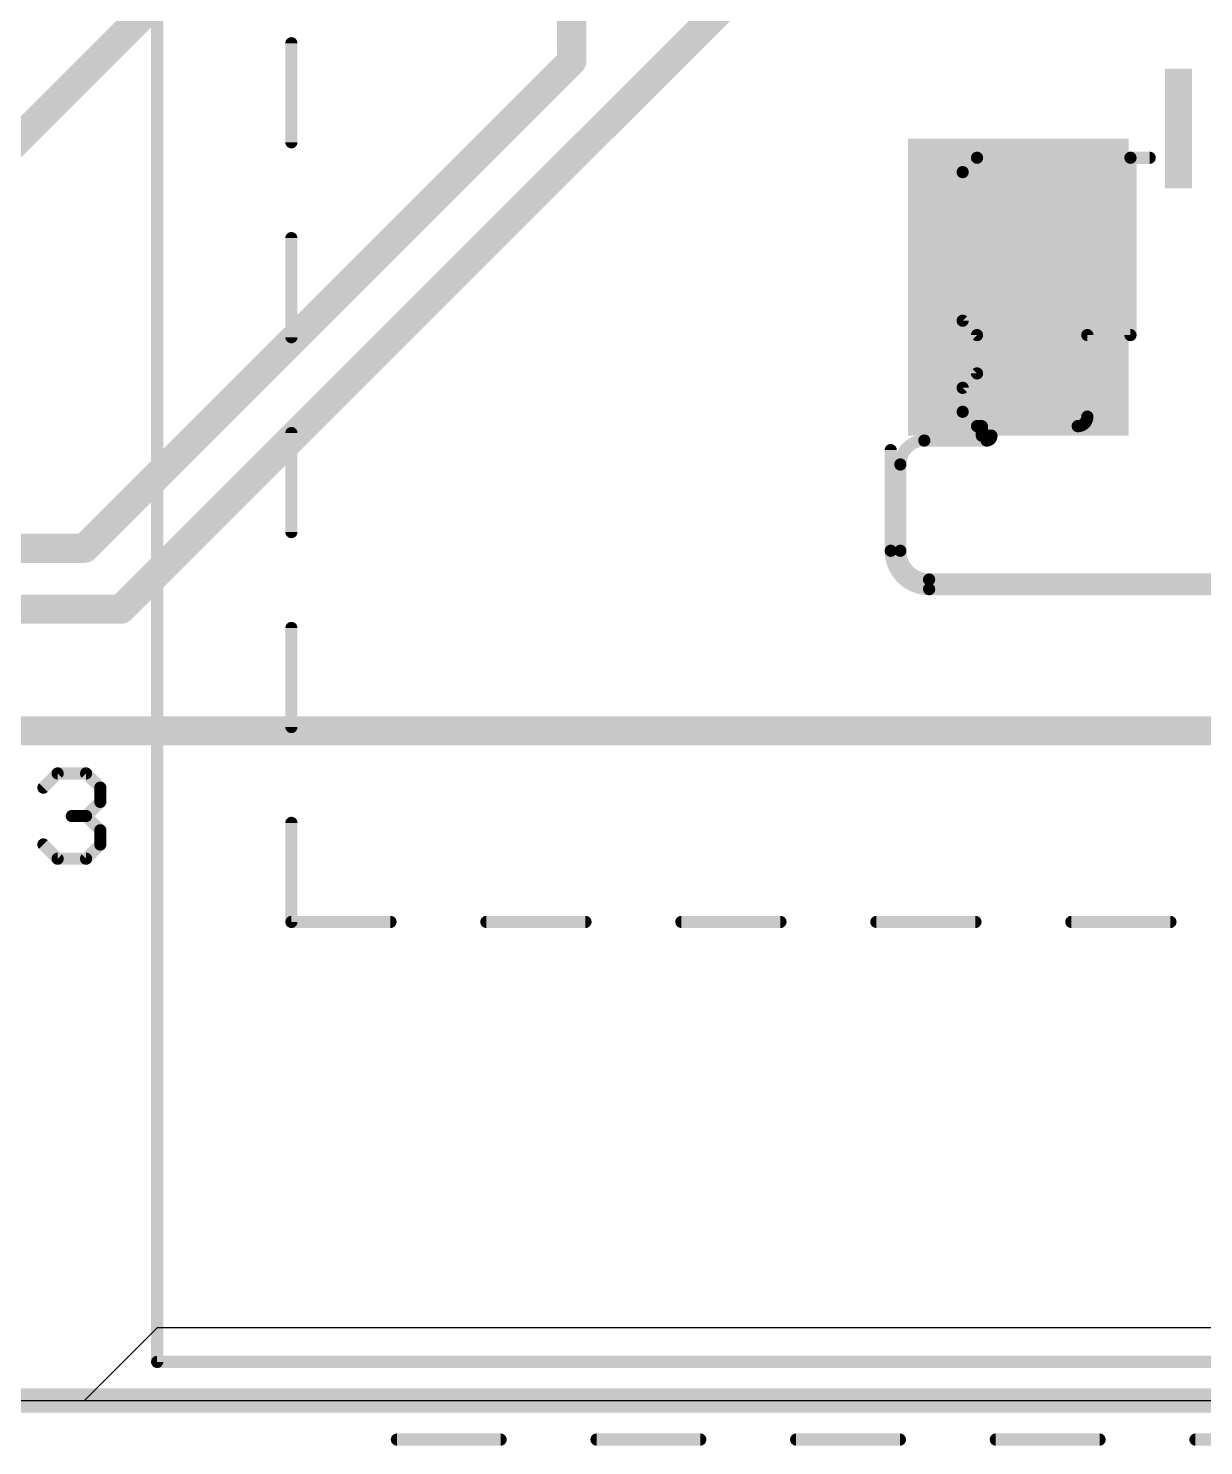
# Model space of a CAD drawing. Extents: x 0 to 65.2, y -0.5 to 30.7.
# Drawn here: x 18.08 to 30.34, y -0.47 to 14.31 of the extents above; entities that cross this region are included whole.
import ezdxf

# ---------------------------------------------------------------- set-up
doc = ezdxf.new("R2010")
doc.units = 0
for name, color, linetype in [('1', 12, 'CONTINUOUS'), ('16', 5, 'CONTINUOUS'), ('20', 53, 'CONTINUOUS'), ('21', 40, 'CONTINUOUS'), ('22', 6, 'CONTINUOUS'), ('52', 253, 'CONTINUOUS')]:
    doc.layers.add(name, color=color, linetype=linetype)

# ---------------------------------------------------------------- blocks, each defined once
blk = doc.blocks.new('RECT')
blk.add_solid([(-0.5, -0.5), (0.5, -0.5), (-0.5, 0.5), (0.5, 0.5)])

msp = doc.modelspace()

# ---------------------------------------------------------------- linework, layer by layer
at = {"layer": '1'}
for points, const_width in [([(23.749, 13.97), (23.749, 18.796)], 0.3048), ([(17.838, 13.012), (22.352, 17.526)], 0.3048), ([(19.05, 8.255), (26.1754, 15.3804)], 0.3048), ([(18.669, 8.89), (23.749, 13.97)], 0.3048), ([(8.763, 8.89), (18.669, 8.89)], 0.3048), ([(8.382, 8.255), (19.05, 8.255)], 0.3048), ([(3.429, 6.985), (34.163, 6.985)], 0.3048), ([(0.127, 0), (65.024, 0)], 0.254)]:
    msp.add_lwpolyline(points, dxfattribs=dict(at, const_width=const_width))
at = {"layer": '1', "const_width": 0.1524}
for points in [[(23.8029, 13.9161, 1), (23.6951, 14.0239)], [(23.6728, 13.97, 1), (23.8252, 13.97)], [(18.6151, 8.9439, 1), (18.7229, 8.8361)], [(18.669, 8.8138, 1), (18.669, 8.9662)], [(18.9961, 8.3089, 1), (19.1039, 8.2011)], [(19.05, 8.1788, 1), (19.05, 8.3312)]]:
    msp.add_lwpolyline(points, format="xyb", dxfattribs=at)
at = {"layer": '16', "const_width": 0.254}
msp.add_lwpolyline([(0.127, 0), (65.024, 0)], dxfattribs=at)
at = {"layer": '20'}
for p, q in [((18.669, 0), (19.431, 0.762)), ((19.431, 0.762), (45.593, 0.762)), ((3.0254, 0), (62.0254, 0))]:
    msp.add_line(p, q, dxfattribs=at)
at = {"layer": '21', "const_width": 0.127}
for points in [[(19.427, 0.402), (19.427, 29.642)], [(20.827, 13.1253), (20.827, 14.1587)], [(20.827, 11.092), (20.827, 12.1253)], [(20.827, 9.0587), (20.827, 10.092)], [(20.827, 7.0253), (20.827, 8.0587)], [(18.2408, 6.393), (18.3891, 6.5413)], [(18.3891, 6.5413), (18.6856, 6.5413)], [(18.6856, 6.5413), (18.8339, 6.393)], [(18.8339, 6.393), (18.8339, 6.2447)], [(18.8339, 6.2447), (18.6856, 6.0964)], [(18.6856, 6.0964), (18.5373, 6.0964)], [(18.6856, 6.0964), (18.8339, 5.9481)], [(20.827, 4.992), (20.827, 6.0253)], [(18.8339, 5.9481), (18.8339, 5.7998)], [(18.3891, 5.6515), (18.2408, 5.7998)], [(18.8339, 5.7998), (18.6856, 5.6515)], [(18.6856, 5.6515), (18.3891, 5.6515)], [(21.8603, 4.992), (20.827, 4.992)], [(23.8937, 4.992), (22.8603, 4.992)], [(25.927, 4.992), (24.8937, 4.992)], [(27.9603, 4.992), (26.927, 4.992)], [(29.9937, 4.992), (28.9603, 4.992)], [(45.627, 0.402), (19.427, 0.402)]]:
    msp.add_lwpolyline(points, dxfattribs=at)
at = {"layer": '21', "const_width": 0.0635}
for points in [[(20.8588, 14.1587, 1), (20.7953, 14.1587)], [(20.7953, 13.1253, 1), (20.8588, 13.1253)], [(20.8588, 12.1253, 1), (20.7953, 12.1253)], [(20.7953, 11.092, 1), (20.8588, 11.092)], [(20.8588, 10.092, 1), (20.7953, 10.092)], [(20.7953, 9.0587, 1), (20.8588, 9.0587)], [(20.8588, 8.0587, 1), (20.7953, 8.0587)], [(20.7953, 7.0253, 1), (20.8588, 7.0253)], [(18.3891, 6.573, 1), (18.3891, 6.5095)], [(18.4115, 6.5188, 1), (18.3666, 6.5637)], [(18.7081, 6.5637, 1), (18.6632, 6.5188)], [(18.6856, 6.5095, 1), (18.6856, 6.573)], [(18.2183, 6.4154, 1), (18.2632, 6.3705)], [(18.8657, 6.393, 1), (18.8022, 6.393)], [(18.8115, 6.3705, 1), (18.8564, 6.4154)], [(18.8022, 6.2447, 1), (18.8657, 6.2447)], [(18.8564, 6.2222, 1), (18.8115, 6.2671)], [(18.5373, 6.1281, 1), (18.5373, 6.0646)], [(18.7081, 6.1188, 1), (18.6632, 6.0739)], [(18.6632, 6.1188, 1), (18.7081, 6.0739)], [(18.6856, 6.0646, 1), (18.6856, 6.1281)], [(20.8588, 6.0253, 1), (20.7953, 6.0253)], [(18.8657, 5.9481, 1), (18.8022, 5.9481)], [(18.8115, 5.9256, 1), (18.8564, 5.9705)], [(18.2632, 5.8222, 1), (18.2183, 5.7773)], [(18.8022, 5.7998, 1), (18.8657, 5.7998)], [(18.8564, 5.7773, 1), (18.8115, 5.8222)], [(18.3891, 5.6833, 1), (18.3891, 5.6198)], [(18.3666, 5.629, 1), (18.4115, 5.674)], [(18.6632, 5.674, 1), (18.7081, 5.629)], [(18.6856, 5.6198, 1), (18.6856, 5.6833)], [(20.827, 5.0237, 1), (20.827, 4.9603)], [(21.8603, 4.9603, 1), (21.8603, 5.0237)], [(22.8603, 5.0237, 1), (22.8603, 4.9603)], [(23.8937, 4.9603, 1), (23.8937, 5.0237)], [(24.8937, 5.0237, 1), (24.8937, 4.9603)], [(25.927, 4.9603, 1), (25.927, 5.0237)], [(26.927, 5.0237, 1), (26.927, 4.9603)], [(27.9603, 4.9603, 1), (27.9603, 5.0237)], [(28.9603, 5.0237, 1), (28.9603, 4.9603)], [(29.9937, 4.9603, 1), (29.9937, 5.0237)], [(20.7953, 4.992, 1), (20.8588, 4.992)], [(19.427, 0.4338, 1), (19.427, 0.3703)], [(19.3953, 0.402, 1), (19.4587, 0.402)]]:
    msp.add_lwpolyline(points, format="xyb", dxfattribs=at)
at = {"layer": '22', "const_width": 0.127}
for points in [[(27.077, 8.864), (27.077, 9.914)], [(43.677, 8.464), (27.477, 8.464)]]:
    msp.add_lwpolyline(points, dxfattribs=at)
at = {"layer": '22'}
for points, const_width in [([(27.1088, 9.914, 1), (27.0453, 9.914)], 0.0635), ([(27.077, 8.864, 0.4142), (27.477, 8.464)], 0.127), ([(27.1088, 8.864, 1), (27.0453, 8.864)], 0.0635), ([(27.0453, 8.864, 1), (27.1088, 8.864)], 0.0635), ([(27.477, 8.4958, 1), (27.477, 8.4322)], 0.0635), ([(27.477, 8.4322, 1), (27.477, 8.4958)], 0.0635)]:
    msp.add_lwpolyline(points, format="xyb", dxfattribs=dict(at, const_width=const_width))
at = {"layer": '52'}
for points, const_width in [([(27.977, 12.964, 0.4142), (27.827, 12.814)], 0.127), ([(27.977, 12.9958, 1), (27.977, 12.9322)], 0.0635), ([(27.977, 12.9322, 1), (27.977, 12.9958)], 0.0635), ([(29.577, 12.9958, 1), (29.577, 12.9322)], 0.0635), ([(29.6088, 12.964, 1), (29.5453, 12.964)], 0.0635), ([(29.577, 12.9322, 1), (29.577, 12.9958)], 0.0635), ([(29.777, 12.9322, 1), (29.777, 12.9958)], 0.0635), ([(27.8588, 12.814, 1), (27.7953, 12.814)], 0.0635), ([(27.7953, 12.814, 1), (27.8588, 12.814)], 0.0635), ([(27.8495, 11.2865, 1), (27.8045, 11.2415)], 0.0635), ([(27.7953, 11.264, 1), (27.8588, 11.264)], 0.0635), ([(28.0087, 11.114, 1), (27.9453, 11.114)], 0.0635), ([(27.9545, 11.0915, 1), (27.9995, 11.1365)], 0.0635), ([(29.127, 11.1458, 1), (29.127, 11.0823)], 0.0635), ([(29.1588, 11.114, 1), (29.0953, 11.114)], 0.0635), ([(29.5453, 11.114, 1), (29.6088, 11.114)], 0.0635), ([(29.577, 11.0823, 1), (29.577, 11.1458)], 0.0635), ([(27.9453, 10.714, 1), (28.0087, 10.714)], 0.0635), ([(27.9995, 10.6915, 1), (27.9545, 10.7365)], 0.0635), ([(27.8045, 10.5865, 1), (27.8495, 10.5415)], 0.0635), ([(27.8588, 10.564, 1), (27.7953, 10.564)], 0.0635), ([(27.827, 10.314, 0.4142), (27.977, 10.164)], 0.127), ([(27.8588, 10.314, 1), (27.7953, 10.314)], 0.0635), ([(27.7953, 10.314, 1), (27.8588, 10.314)], 0.0635), ([(27.977, 10.1958, 1), (27.977, 10.1322)], 0.0635), ([(27.977, 10.1322, 1), (27.977, 10.1958)], 0.0635), ([(28.027, 10.1958, 1), (28.027, 10.1322)], 0.0635), ([(28.0587, 10.164, 1), (27.9953, 10.164)], 0.0635), ([(28.027, 10.1322, 1), (28.027, 10.1958)], 0.0635), ([(29.027, 10.164, 0.4142), (29.127, 10.264)], 0.127), ([(29.027, 10.1958, 1), (29.027, 10.1322)], 0.0635), ([(29.027, 10.1322, 1), (29.027, 10.1958)], 0.0635), ([(29.1588, 10.264, 1), (29.0953, 10.264)], 0.0635), ([(29.0953, 10.264, 1), (29.1588, 10.264)], 0.0635), ([(27.427, 10.014, 0.4142), (27.177, 9.764)], 0.127), ([(27.427, 10.0458, 1), (27.427, 9.9823)], 0.0635), ([(27.427, 9.9823, 1), (27.427, 10.0458)], 0.0635), ([(28.027, 10.0958, 1), (28.027, 10.0322)], 0.0635), ([(27.9953, 10.064, 1), (28.0587, 10.064)], 0.0635), ([(28.077, 10.014, 0.4142), (28.127, 10.064)], 0.127), ([(28.077, 10.0458, 1), (28.077, 9.9823)], 0.0635), ([(28.077, 9.9823, 1), (28.077, 10.0458)], 0.0635), ([(28.1588, 10.064, 1), (28.0953, 10.064)], 0.0635), ([(28.127, 10.0322, 1), (28.127, 10.0958)], 0.0635), ([(27.2087, 9.764, 1), (27.1453, 9.764)], 0.0635), ([(27.1453, 9.764, 1), (27.2087, 9.764)], 0.0635), ([(27.177, 8.864, 0.4142), (27.477, 8.564)], 0.127), ([(27.2087, 8.864, 1), (27.1453, 8.864)], 0.0635), ([(27.1453, 8.864, 1), (27.2087, 8.864)], 0.0635), ([(27.477, 8.5958, 1), (27.477, 8.5322)], 0.0635), ([(27.477, 8.5322, 1), (27.477, 8.5958)], 0.0635), ([(21.927, -0.3763, 1), (21.927, -0.4398)], 0.0635), ([(23.0088, -0.4398, 1), (23.0088, -0.3763)], 0.0635), ([(24.0088, -0.3763, 1), (24.0088, -0.4398)], 0.0635), ([(25.0906, -0.4398, 1), (25.0906, -0.3763)], 0.0635), ([(26.0906, -0.3763, 1), (26.0906, -0.4398)], 0.0635), ([(27.1725, -0.4398, 1), (27.1725, -0.3763)], 0.0635), ([(28.1725, -0.3763, 1), (28.1725, -0.4398)], 0.0635), ([(29.2543, -0.4398, 1), (29.2543, -0.3763)], 0.0635), ([(30.2543, -0.3763, 1), (30.2543, -0.4398)], 0.0635)]:
    msp.add_lwpolyline(points, format="xyb", dxfattribs=dict(at, const_width=const_width))
at = {"layer": '52', "const_width": 0.127}
for points in [[(27.977, 12.964), (29.577, 12.964)], [(29.577, 12.964), (29.777, 12.964)], [(29.577, 12.964), (29.577, 11.114)], [(27.827, 11.264), (27.827, 12.814)], [(27.977, 11.114), (27.827, 11.264)], [(27.977, 10.714), (27.977, 11.114)], [(29.577, 11.114), (29.127, 11.114)], [(29.127, 11.114), (29.127, 10.264)], [(27.827, 10.564), (27.977, 10.714)], [(27.827, 10.314), (27.827, 10.564)], [(28.027, 10.164), (27.977, 10.164)], [(28.027, 10.064), (28.027, 10.164)], [(29.027, 10.164), (28.027, 10.164)], [(27.427, 10.014), (28.077, 10.014)], [(28.127, 10.064), (28.027, 10.064)], [(27.177, 8.864), (27.177, 9.764)], [(43.677, 8.564), (27.477, 8.564)], [(21.927, -0.408), (23.0088, -0.408)], [(24.0088, -0.408), (25.0906, -0.408)], [(26.0906, -0.408), (27.1725, -0.408)], [(28.1725, -0.408), (29.2543, -0.408)], [(30.2543, -0.408), (31.3361, -0.408)]]:
    msp.add_lwpolyline(points, dxfattribs=at)

# ---------------------------------------------------------------- block references
at = {"layer": '16', "xscale": 0.28, "yscale": 1.25}
msp.add_blockref('RECT', (30.077, 13.27), dxfattribs=at)
at = {"layer": '16', "xscale": 2.3, "yscale": 3.1, "rotation": 180}
msp.add_blockref('RECT', (28.407, 11.614), dxfattribs=at)

doc.saveas('drawing.dxf')
